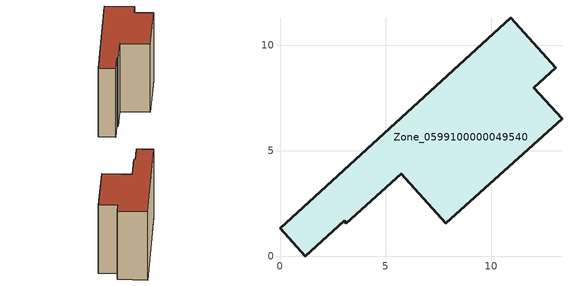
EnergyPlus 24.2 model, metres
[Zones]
Zone_0599100000049540
 floor ground (C_G): 13.07,8.92 12.02,7.99 13.36,6.5 7.86,1.55 5.75,3.9 3.15,1.56 3.05,1.67 1.19,0 0,1.32 10.94,11.29 z0
 wall outside (C_F): 12.02,7.99 13.07,8.92 10.94,11.29 0,1.32 1.19,0 3.05,1.67 3.15,1.56 5.75,3.9 7.86,1.55 13.36,6.5 12.02,7.99 z0:7.82
 roof outside (C_R): 7.86,1.55 13.36,6.5 12.02,7.99 13.07,8.92 10.94,11.29 0,1.32 1.19,0 3.05,1.67 3.15,1.56 5.75,3.9 z7.82
[BUILDING]
Pand.0599100000049540: North Axis=0; Terrain=City; Loads Convergence Tolerance Value=0.04; Temperature Convergence Tolerance Value=0.4; Solar Distribution=FullExterior; Maximum Number of Warmup Days=25; Minimum Number of Warmup Days=1
[Site:Location]
Rotterdam.The.Hague.AP_ZH_NLD Design_Conditions: Latitude=51.96; Longitude=4.45; Time Zone=1; Elevation=-4.5
[SITE:GROUNDTEMPERATURE:BUILDINGSURFACE]
18, 18, 18, 18, 18, 18, 18, 18, 18, 18, 18, 18
[MATERIAL] Thermal Absorptance=0.9; Solar Absorptance=0.7; Visible Absorptance=0.7
Name | Roughness | Thickness | Conductivity | Density | Specific Heat
G.TI.1946 | MediumSmooth | 0.15 | 1 | 540 | 1210
F.TI.1946 | Rough | 0.3 | 0.857143 | 1920 | 840
R.TI.1946 | MediumRough | 0.2 | 0.1 | 1500 | 1000
[CONSTRUCTION]
C_G: G.TI.1946
C_F: F.TI.1946
C_R: R.TI.1946
[ZONE]
Zone_0599100000049540: Type=1; Multiplier=1; Ceiling Height=Autocalculate; Volume=Autocalculate; Floor Area=autocalculate; Part of Total Floor Area=Yes
[ZONEINFILTRATION:DESIGNFLOWRATE]
Infil_Zone_0599100000049540: Zone or ZoneList or Space or SpaceList=Zone_0599100000049540; Schedule=AlwaysOn; Design Flow Rate Calculation Method=Flow/Area; Flow Rate per Floor Area=0.003; Constant Term Coefficient=1; Temperature Term Coefficient=0; Velocity Term Coefficient=0; Velocity Squared Term Coefficient=0
[HVACTEMPLATE:ZONE:IDEALLOADSAIRSYSTEM]
Zone_0599100000049540: Maximum Heating Supply Air Temperature=50; Minimum Cooling Supply Air Temperature=13; Maximum Heating Supply Air Humidity Ratio=0.0156; Minimum Cooling Supply Air Humidity Ratio=0.0077; Heating Limit=NoLimit; Cooling Limit=NoLimit; Dehumidification Control Type=ConstantSensibleHeatRatio; Cooling Sensible Heat Ratio=0.7; Dehumidification Setpoint=60; Humidification Control Type=None; Humidification Setpoint=30; Outdoor Air Method=None; Outdoor Air Flow Rate per Person=0.00944; Outdoor Air Flow Rate per Zone Floor Area=0; Outdoor Air Flow Rate per Zone=0; Demand Controlled Ventilation Type=None; Outdoor Air Economizer Type=NoEconomizer; Heat Recovery Type=None; Sensible Heat Recovery Effectiveness=0.7; Latent Heat Recovery Effectiveness=0.65
[ZONECONTROL:THERMOSTAT]
ThermostatControl_Zone_0599100000049540: Zone or ZoneList=Zone_0599100000049540; Control Type Schedule=DualSetpointControlType; Control 1=Thermostat_Zone_0599100000049540; Temperature Difference Between Cutout And Setpoint=0
[THERMOSTATSETPOINT:DUALSETPOINT]
Thermostat_Zone_0599100000049540: Heating Setpoint Temperature Schedule=HeatingSetpoint_Zone_0599100000049540; Cooling Setpoint Temperature Schedule=CoolingSetpoint_Zone_0599100000049540
[SCHEDULE:COMPACT]
HeatingSetpoint_Zone_0599100000049540: Through: 12/31, For: AllDays, Until: 24:00, 21
CoolingSetpoint_Zone_0599100000049540: Through: 12/31, For: AllDays, Until: 24:00, 24
DualSetpointControlType: Through: 12/31, For: AllDays, Until: 24:00, 4
AlwaysOn: Through: 12/31, For: AllDays, Until: 24:00, 1
